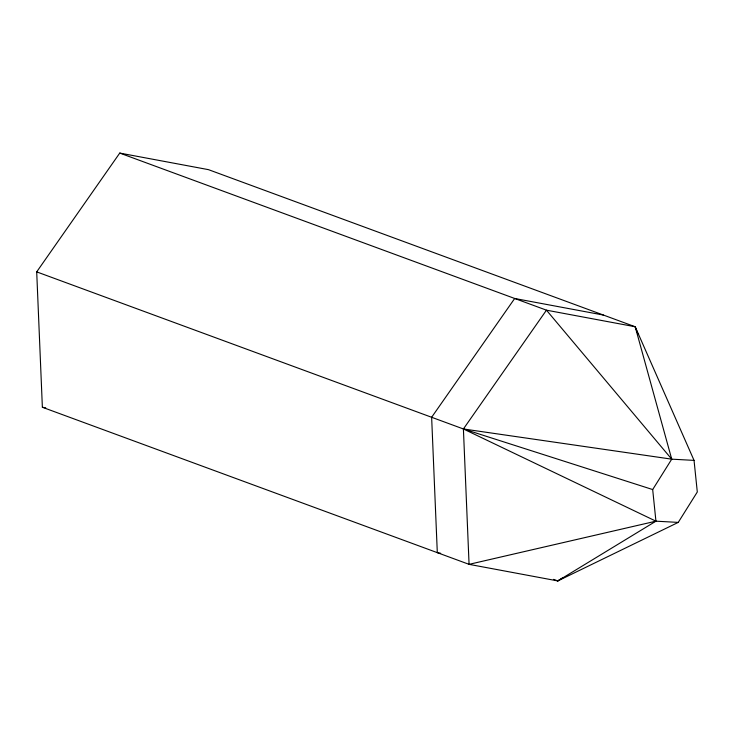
<?xml version="1.0" encoding="UTF-8"?>
<svg xmlns="http://www.w3.org/2000/svg" width="734" height="734" viewBox="0 0 734 734"><rect width="100%" height="100%" fill="white"/><g stroke="black" fill="none" stroke-linecap="round" stroke-linejoin="round"><path stroke-width="1.1" d="M553.564 579.365L557.803 580.924L655.939 521.177L652.682 489.56L671.729 459.163L635.185 326.749L208.484 169.655L119.752 153.076L36.7 271.874L42.37 407.251L469.072 564.345L557.803 580.924L678.253 522.397L697.3 491.991L694.043 460.383L635.185 326.749L546.454 310.17L119.752 153.076M557.803 580.924L562.611 577.851M678.253 522.397L655.939 521.177L469.072 564.345L463.402 428.968L546.454 310.17L671.729 459.163L694.043 460.383M671.729 459.163L463.402 428.968L36.7 271.874M603.421 315.06L514.69 298.481L431.638 417.27L437.308 552.647L440.675 553.28M42.37 407.251L45.747 407.875M652.682 489.56L463.402 428.968L655.939 521.177M635.185 326.749L638.011 334.264"/></g></svg>
